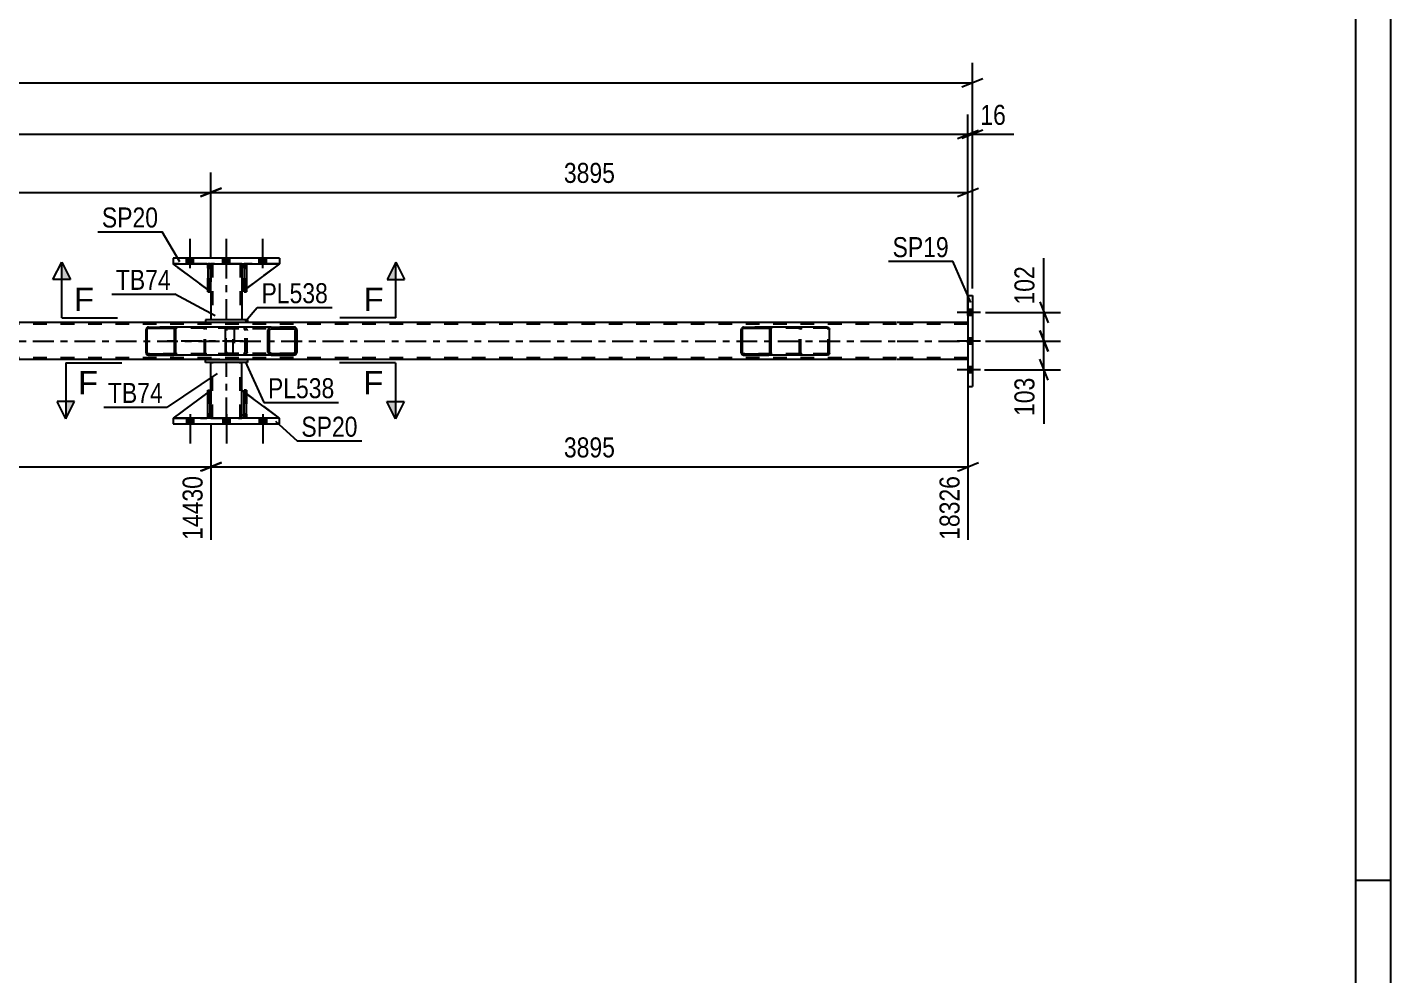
# Model space of a CAD drawing. Header units: millimetres. Extents: x 0 to 841, y 0 to 594.
# Drawn here: x 646 to 841, y 135.5 to 271.1 of the extents above; entities that cross this region are included whole.
import ezdxf

# ---------------------------------------------------------------- set-up
doc = ezdxf.new("R2010")
doc.units = ezdxf.units.MM
doc.linetypes.add('DXK_LINE_DOT2', pattern=[3.9198, 1.9599, -1.9599])
doc.linetypes.add('DXK_LINE_DOT3', pattern=[5.9187, 2.979, -0.9799, 0.9799, -0.9799])
doc.styles.add('Arial', font='ARIAL.TTF', dxfattribs={"height": 0.2})
doc.styles.add('Arial Narrow', font='ARIALN.TTF', dxfattribs={"height": 0.2})

# ---------------------------------------------------------------- blocks, each defined once
blk = doc.blocks.new('Unknown-318888112-1133')
at = {"color": 5, "linetype": 'Continuous'}
for p, q in [((841, 0), (841, 594)), ((836, 5), (836, 589)), ((841, 149), (836, 149))]:
    blk.add_line(p, q, dxfattribs=at)
blk = doc.blocks.new('Bolt-318888112-3128 - 3101')
at = {"linetype": 'Continuous'}
for points in [[(781.17, 229.85), (781.17, 230.73), (780.53, 230.73), (780.53, 229.85)], [(781.17, 229.85), (781.17, 230.73), (780.53, 230.73), (780.53, 229.85)], [(781.17, 229.85), (781.17, 230.73), (780.53, 230.73), (780.53, 229.85)], [(781.17, 225.75), (781.17, 226.63), (780.53, 226.63), (780.53, 225.75)], [(781.17, 225.75), (781.17, 226.63), (780.53, 226.63), (780.53, 225.75)], [(781.17, 221.65), (781.17, 222.53), (780.53, 222.53), (780.53, 221.65)], [(781.17, 221.65), (781.17, 222.53), (780.53, 222.53), (780.53, 221.65)], [(781.17, 221.65), (781.17, 222.53), (780.53, 222.53), (780.53, 221.65)]]:
    blk.add_hatch(color=1, dxfattribs=at).paths.add_polyline_path(points)
at = {"color": 1, "linetype": 'Continuous'}
for p, q in [((782.33, 230.29), (779.01, 230.29)), ((782.33, 230.29), (779.01, 230.29)), ((782.33, 230.29), (779.01, 230.29)), ((781.17, 230.73), (780.53, 230.73)), ((781.17, 230.73), (780.53, 230.73)), ((781.17, 230.73), (780.53, 230.73)), ((781.17, 229.85), (780.53, 229.85)), ((781.17, 229.85), (780.53, 229.85)), ((781.17, 229.85), (780.53, 229.85)), ((781.17, 226.63), (780.53, 226.63)), ((781.17, 226.63), (780.53, 226.63)), ((782.33, 226.19), (779.01, 226.19)), ((782.33, 226.19), (779.01, 226.19)), ((781.17, 225.75), (780.53, 225.75)), ((781.17, 225.75), (780.53, 225.75)), ((781.17, 222.53), (780.53, 222.53)), ((781.17, 222.53), (780.53, 222.53)), ((781.17, 222.53), (780.53, 222.53)), ((782.33, 222.09), (779.01, 222.09)), ((782.33, 222.09), (779.01, 222.09)), ((782.33, 222.09), (779.01, 222.09)), ((781.17, 221.65), (780.53, 221.65)), ((781.17, 221.65), (780.53, 221.65)), ((781.17, 221.65), (780.53, 221.65))]:
    blk.add_line(p, q, dxfattribs=at)
blk = doc.blocks.new('Part-318888112-3184 - 3101')
at = {"color": 2, "linetype": 'Continuous'}
for p, q in [((671.82, 215.15), (671.82, 219.15)), ((671.82, 219.15), (672.14, 219.15)), ((672.14, 215.15), (672.14, 219.15)), ((671.82, 215.15), (671.82, 215.15)), ((672.14, 215.15), (671.82, 215.15))]:
    blk.add_line(p, q, dxfattribs=at)
at = {"color": 7, "linetype": 'DXK_LINE_DOT2'}
for p, q in [((671.82, 219.15), (671.82, 215.75)), ((672.14, 215.75), (672.14, 219.15)), ((671.82, 215.75), (671.82, 215.15)), ((671.82, 215.75), (672.14, 215.75)), ((672.14, 215.15), (672.14, 215.75)), ((672.14, 215.15), (672.14, 215.15))]:
    blk.add_line(p, q, dxfattribs=at)
blk = doc.blocks.new('Part-318888112-3224 - 3101')
at = {"color": 2, "linetype": 'Continuous'}
for p, q in [((677.02, 236.99), (676.66, 236.63)), ((676.66, 236.63), (676.66, 233.23)), ((682.06, 237.23), (677.34, 233.73)), ((677.02, 233.49), (676.66, 233.23))]:
    blk.add_line(p, q, dxfattribs=at)
at = {"color": 7, "linetype": 'DXK_LINE_DOT2'}
for p, q in [((677.26, 237.23), (677.02, 236.99)), ((682.06, 237.23), (677.26, 237.23)), ((677.34, 233.73), (677.02, 233.49))]:
    blk.add_line(p, q, dxfattribs=at)
blk = doc.blocks.new('Part-318888112-3190 - 3101')
at = {"color": 2, "linetype": 'Continuous'}
for p, q in [((671.82, 218.82), (666.86, 215.15)), ((672.26, 219.15), (672.14, 219.06)), ((672.26, 215.75), (672.26, 219.15)), ((671.82, 215.31), (671.66, 215.15)), ((672.26, 215.75), (672.14, 215.63)), ((672.26, 215.75), (672.26, 215.75))]:
    blk.add_line(p, q, dxfattribs=at)
at = {"color": 7, "linetype": 'DXK_LINE_DOT2'}
for p, q in [((672.14, 219.06), (671.82, 218.82)), ((672.26, 215.75), (672.26, 219.15)), ((666.86, 215.15), (671.66, 215.15)), ((672.26, 215.75), (671.66, 215.15)), ((672.14, 215.63), (671.82, 215.31))]:
    blk.add_line(p, q, dxfattribs=at)
blk = doc.blocks.new('Bolt-318888112-3142 - 3101')
at = {"linetype": 'Continuous'}
for points in [[(668.74, 237.23), (669.78, 237.23), (669.78, 238.03), (668.74, 238.03)], [(668.74, 237.23), (669.78, 237.23), (669.78, 238.03), (668.74, 238.03)], [(668.74, 237.23), (669.78, 237.23), (669.78, 238.03), (668.74, 238.03)], [(673.94, 237.23), (674.98, 237.23), (674.98, 238.03), (673.94, 238.03)], [(673.94, 237.23), (674.98, 237.23), (674.98, 238.03), (673.94, 238.03)], [(679.14, 237.23), (680.18, 237.23), (680.18, 238.03), (679.14, 238.03)], [(679.14, 237.23), (680.18, 237.23), (680.18, 238.03), (679.14, 238.03)], [(679.14, 237.23), (680.18, 237.23), (680.18, 238.03), (679.14, 238.03)]]:
    blk.add_hatch(color=1, dxfattribs=at).paths.add_polyline_path(points)
at = {"color": 1, "linetype": 'Continuous'}
for p, q in [((669.26, 236.63), (669.26, 240.83)), ((669.26, 236.63), (669.26, 240.83)), ((669.26, 236.63), (669.26, 240.83)), ((674.46, 236.63), (674.46, 240.83)), ((674.46, 236.63), (674.46, 240.83)), ((679.66, 236.63), (679.66, 240.83)), ((679.66, 236.63), (679.66, 240.83)), ((679.66, 236.63), (679.66, 240.83)), ((668.74, 237.23), (668.74, 238.03)), ((668.74, 237.23), (668.74, 238.03)), ((668.74, 237.23), (668.74, 238.03)), ((669.78, 237.23), (669.78, 238.03)), ((669.78, 237.23), (669.78, 238.03)), ((669.78, 237.23), (669.78, 238.03)), ((673.94, 237.23), (673.94, 238.03)), ((673.94, 237.23), (673.94, 238.03)), ((674.98, 237.23), (674.98, 238.03)), ((674.98, 237.23), (674.98, 238.03)), ((679.14, 237.23), (679.14, 238.03)), ((679.14, 237.23), (679.14, 238.03)), ((679.14, 237.23), (679.14, 238.03)), ((680.18, 237.23), (680.18, 238.03)), ((680.18, 237.23), (680.18, 238.03)), ((680.18, 237.23), (680.18, 238.03))]:
    blk.add_line(p, q, dxfattribs=at)
blk = doc.blocks.new('Bolt-318888112-3143 - 3101')
at = {"linetype": 'Continuous'}
for points in [[(669.78, 215.15), (668.74, 215.15), (668.74, 214.35), (669.78, 214.35)], [(669.78, 215.15), (668.74, 215.15), (668.74, 214.35), (669.78, 214.35)], [(669.78, 215.15), (668.74, 215.15), (668.74, 214.35), (669.78, 214.35)], [(674.98, 215.15), (673.94, 215.15), (673.94, 214.35), (674.98, 214.35)], [(674.98, 215.15), (673.94, 215.15), (673.94, 214.35), (674.98, 214.35)], [(680.18, 215.15), (679.14, 215.15), (679.14, 214.35), (680.18, 214.35)], [(680.18, 215.15), (679.14, 215.15), (679.14, 214.35), (680.18, 214.35)], [(680.18, 215.15), (679.14, 215.15), (679.14, 214.35), (680.18, 214.35)]]:
    blk.add_hatch(color=1, dxfattribs=at).paths.add_polyline_path(points)
at = {"color": 1, "linetype": 'Continuous'}
for p, q in [((668.74, 215.15), (668.74, 214.35)), ((668.74, 215.15), (668.74, 214.35)), ((668.74, 215.15), (668.74, 214.35)), ((669.26, 215.75), (669.26, 211.55)), ((669.26, 215.75), (669.26, 211.55)), ((669.26, 215.75), (669.26, 211.55)), ((669.78, 215.15), (669.78, 214.35)), ((669.78, 215.15), (669.78, 214.35)), ((669.78, 215.15), (669.78, 214.35)), ((673.94, 215.15), (673.94, 214.35)), ((673.94, 215.15), (673.94, 214.35)), ((674.46, 215.75), (674.46, 211.55)), ((674.46, 215.75), (674.46, 211.55)), ((674.98, 215.15), (674.98, 214.35)), ((674.98, 215.15), (674.98, 214.35)), ((679.14, 215.15), (679.14, 214.35)), ((679.14, 215.15), (679.14, 214.35)), ((679.14, 215.15), (679.14, 214.35)), ((679.66, 215.75), (679.66, 211.55)), ((679.66, 215.75), (679.66, 211.55)), ((679.66, 215.75), (679.66, 211.55)), ((680.18, 215.15), (680.18, 214.35)), ((680.18, 215.15), (680.18, 214.35)), ((680.18, 215.15), (680.18, 214.35))]:
    blk.add_line(p, q, dxfattribs=at)
blk = doc.blocks.new('Part-318888112-3208 - 3101')
at = {"color": 2, "linetype": 'Continuous'}
for p, q in [((672.26, 219.15), (672.26, 223.15)), ((676.66, 219.15), (676.66, 223.15)), ((672.26, 215.15), (672.26, 215.75)), ((676.66, 215.15), (676.66, 215.75))]:
    blk.add_line(p, q, dxfattribs=at)
at = {"color": 7, "linetype": 'DXK_LINE_DOT2'}
for p, q in [((676.66, 223.15), (672.26, 223.15)), ((672.5, 215.15), (672.5, 223.15)), ((676.42, 215.15), (676.42, 223.15)), ((672.26, 215.75), (672.26, 219.15)), ((676.66, 215.75), (676.66, 219.15)), ((672.26, 215.15), (676.66, 215.15))]:
    blk.add_line(p, q, dxfattribs=at)
at = {"color": 7, "linetype": 'DXK_LINE_DOT3'}
blk.add_line((674.46, 215.15), (674.46, 223.15), dxfattribs=at)
blk = doc.blocks.new('Part-318888112-3209 - 3101')
at = {"color": 7, "linetype": 'DXK_LINE_DOT2'}
for p, q in [((677.02, 236.63), (677.02, 237.23)), ((677.02, 237.23), (677.02, 237.23)), ((677.02, 237.23), (677.02, 233.23)), ((677.34, 237.23), (677.02, 237.23)), ((677.02, 233.23), (677.02, 236.63)), ((677.02, 236.63), (677.34, 236.63)), ((677.34, 236.63), (677.34, 237.23)), ((677.34, 233.23), (677.34, 237.23)), ((677.34, 236.63), (677.34, 233.23)), ((677.02, 233.23), (677.34, 233.23))]:
    blk.add_line(p, q, dxfattribs=at)
blk = doc.blocks.new('Part-318888112-3215 - 3101')
at = {"color": 7, "linetype": 'DXK_LINE_DOT2'}
for p, q in [((672.26, 233.23), (666.86, 237.23)), ((666.86, 237.23), (671.66, 237.23)), ((671.66, 237.23), (672.26, 236.63)), ((672.26, 236.63), (671.66, 237.23)), ((672.26, 236.63), (672.26, 233.23)), ((672.26, 236.63), (672.26, 236.63)), ((672.26, 236.63), (672.26, 233.23))]:
    blk.add_line(p, q, dxfattribs=at)
blk = doc.blocks.new('Part-318888112-3225 - 3101')
at = {"color": 7, "linetype": 'DXK_LINE_DOT2'}
for p, q in [((677.34, 219.15), (677.02, 219.15)), ((677.02, 215.75), (677.02, 219.15)), ((677.02, 219.15), (677.02, 215.15)), ((677.34, 219.15), (677.34, 215.75)), ((677.34, 215.15), (677.34, 219.15)), ((677.34, 215.75), (677.02, 215.75)), ((677.02, 215.15), (677.02, 215.75)), ((677.34, 215.15), (677.02, 215.15)), ((677.34, 215.75), (677.34, 215.15)), ((677.34, 215.15), (677.34, 215.15))]:
    blk.add_line(p, q, dxfattribs=at)
blk = doc.blocks.new('Part-318888112-3164 - 3101')
at = {"color": 2, "linetype": 'Continuous'}
for p, q in [((676.66, 215.75), (676.66, 219.15)), ((677.02, 218.89), (676.66, 219.15)), ((682.06, 215.15), (677.34, 218.65)), ((677.02, 215.4), (676.66, 215.75))]:
    blk.add_line(p, q, dxfattribs=at)
at = {"color": 7, "linetype": 'DXK_LINE_DOT2'}
for p, q in [((677.34, 218.65), (677.02, 218.89)), ((677.26, 215.15), (677.02, 215.4)), ((682.06, 215.15), (677.26, 215.15)), ((682.06, 215.15), (682.06, 215.15)), ((682.06, 215.15), (682.06, 215.15))]:
    blk.add_line(p, q, dxfattribs=at)
blk = doc.blocks.new('Part-318888112-3169 - 3101')
at = {"color": 2, "linetype": 'Continuous'}
for p, q in [((682.06, 215.15), (666.86, 215.15)), ((666.86, 215.15), (666.86, 214.35)), ((682.06, 214.35), (682.06, 215.15)), ((666.86, 214.35), (682.06, 214.35))]:
    blk.add_line(p, q, dxfattribs=at)
blk = doc.blocks.new('Part-318888112-3174 - 3101')
at = {"color": 2, "linetype": 'Continuous'}
for p, q in [((682.06, 238.03), (666.86, 238.03)), ((666.86, 238.03), (666.86, 237.23)), ((682.06, 238.03), (682.06, 237.23)), ((666.86, 237.23), (682.06, 237.23))]:
    blk.add_line(p, q, dxfattribs=at)
blk = doc.blocks.new('Part-318888112-3181 - 3101')
at = {"color": 7, "linetype": 'DXK_LINE_DOT2'}
for p, q in [((770.31, 228.59), (108.2, 228.59)), ((677.46, 228.83), (671.46, 228.83)), ((780.53, 228.59), (770.41, 228.59)), ((780.53, 228.83), (780.53, 223.55)), ((770.31, 223.79), (108.2, 223.79)), ((677.46, 223.55), (671.46, 223.55)), ((780.53, 223.79), (770.41, 223.79))]:
    blk.add_line(p, q, dxfattribs=at)
at = {"color": 2, "linetype": 'Continuous'}
for p, q in [((671.46, 228.83), (507.2, 228.83)), ((770.31, 228.83), (677.46, 228.83)), ((780.53, 228.83), (770.41, 228.83)), ((671.46, 223.55), (507.2, 223.55)), ((770.31, 223.55), (677.46, 223.55)), ((780.53, 223.55), (770.41, 223.55))]:
    blk.add_line(p, q, dxfattribs=at)
at = {"color": 7, "linetype": 'DXK_LINE_DOT3'}
for p, q in [((108.2, 226.19), (770.31, 226.19)), ((770.41, 226.19), (780.53, 226.19))]:
    blk.add_line(p, q, dxfattribs=at)
blk = doc.blocks.new('Part-318888112-3182 - 3101')
at = {"color": 7, "linetype": 'DXK_LINE_DOT2'}
for p, q in [((671.82, 219.15), (672.14, 219.15)), ((671.82, 215.75), (671.82, 219.15)), ((671.82, 219.15), (671.82, 215.15)), ((672.14, 219.15), (672.14, 215.75)), ((672.14, 215.15), (672.14, 219.06)), ((672.14, 215.75), (671.82, 215.75)), ((671.82, 215.15), (671.82, 215.75)), ((672.14, 215.15), (671.82, 215.15)), ((672.14, 215.75), (672.14, 215.15)), ((672.14, 215.15), (672.14, 215.15))]:
    blk.add_line(p, q, dxfattribs=at)
blk = doc.blocks.new('Part-318888112-3183 - 3101')
at = {"color": 2, "linetype": 'Continuous'}
for p, q in [((677.02, 215.15), (677.02, 219.15)), ((677.02, 219.15), (677.34, 219.15)), ((677.34, 215.15), (677.34, 219.15)), ((677.02, 215.15), (677.02, 215.15)), ((677.34, 215.15), (677.02, 215.15))]:
    blk.add_line(p, q, dxfattribs=at)
at = {"color": 7, "linetype": 'DXK_LINE_DOT2'}
for p, q in [((677.02, 219.15), (677.02, 215.75)), ((677.34, 215.75), (677.34, 219.15)), ((677.02, 215.75), (677.02, 215.15)), ((677.02, 215.75), (677.34, 215.75)), ((677.34, 215.15), (677.34, 215.75)), ((677.34, 215.15), (677.34, 215.15))]:
    blk.add_line(p, q, dxfattribs=at)
blk = doc.blocks.new('Part-318888112-3187 - 3101')
at = {"color": 7, "linetype": 'DXK_LINE_DOT2'}
for p, q in [((672.26, 219.15), (666.86, 215.15)), ((672.26, 215.75), (672.26, 219.15)), ((672.26, 219.15), (672.26, 215.75)), ((666.86, 215.15), (671.66, 215.15)), ((671.66, 215.15), (672.26, 215.75)), ((672.26, 215.75), (671.66, 215.15)), ((672.26, 215.75), (672.26, 215.75))]:
    blk.add_line(p, q, dxfattribs=at)
blk = doc.blocks.new('Part-318888112-3193 - 3101')
at = {"color": 7, "linetype": 'DXK_LINE_DOT2'}
for p, q in [((676.66, 215.75), (676.66, 219.15)), ((676.66, 219.15), (682.06, 215.15)), ((677.26, 215.15), (676.66, 215.75)), ((682.06, 215.15), (677.26, 215.15))]:
    blk.add_line(p, q, dxfattribs=at)
blk = doc.blocks.new('Part-318888112-3198 - 3101')
at = {"color": 2, "linetype": 'Continuous'}
for p, q in [((677.46, 229.23), (671.46, 229.23)), ((671.46, 229.23), (671.46, 228.83)), ((677.46, 228.83), (671.46, 228.83)), ((677.46, 229.23), (677.46, 228.83))]:
    blk.add_line(p, q, dxfattribs=at)
blk = doc.blocks.new('Part-318888112-3203 - 3101')
at = {"color": 2, "linetype": 'Continuous'}
for p, q in [((671.46, 223.55), (677.46, 223.55)), ((671.46, 223.15), (671.46, 223.55)), ((677.46, 223.15), (671.46, 223.15)), ((677.46, 223.55), (677.46, 223.15))]:
    blk.add_line(p, q, dxfattribs=at)
blk = doc.blocks.new('Part-318888112-3210 - 3101')
at = {"color": 7, "linetype": 'DXK_LINE_DOT2'}
for p, q in [((671.82, 236.63), (671.82, 237.23)), ((671.82, 237.23), (671.82, 237.23)), ((671.82, 237.23), (671.82, 233.23)), ((672.14, 237.23), (671.82, 237.23)), ((671.82, 233.23), (671.82, 236.63)), ((671.82, 236.63), (672.14, 236.63)), ((672.14, 236.63), (672.14, 237.23)), ((672.14, 233.23), (672.14, 237.23)), ((672.14, 236.63), (672.14, 233.23)), ((671.82, 233.23), (672.14, 233.23))]:
    blk.add_line(p, q, dxfattribs=at)
blk = doc.blocks.new('Part-318888112-3211 - 3101')
at = {"color": 2, "linetype": 'Continuous'}
for p, q in [((677.34, 237.23), (677.02, 237.23)), ((677.02, 237.23), (677.02, 233.23)), ((677.34, 237.23), (677.34, 237.23)), ((677.34, 237.23), (677.34, 233.23)), ((677.34, 233.23), (677.02, 233.23))]:
    blk.add_line(p, q, dxfattribs=at)
at = {"color": 7, "linetype": 'DXK_LINE_DOT2'}
for p, q in [((677.02, 236.63), (677.02, 237.23)), ((677.34, 236.63), (677.02, 236.63)), ((677.02, 236.63), (677.02, 233.23)), ((677.34, 236.63), (677.34, 237.23)), ((677.34, 237.23), (677.34, 237.23)), ((677.34, 233.23), (677.34, 236.63))]:
    blk.add_line(p, q, dxfattribs=at)
blk = doc.blocks.new('Part-318888112-3212 - 3101')
at = {"color": 2, "linetype": 'Continuous'}
for p, q in [((672.14, 237.23), (671.82, 237.23)), ((671.82, 237.23), (671.82, 233.23)), ((672.14, 237.23), (672.14, 237.23)), ((672.14, 237.23), (672.14, 233.23)), ((672.14, 233.23), (671.82, 233.23))]:
    blk.add_line(p, q, dxfattribs=at)
at = {"color": 7, "linetype": 'DXK_LINE_DOT2'}
for p, q in [((671.82, 236.63), (671.82, 237.23)), ((672.14, 236.63), (671.82, 236.63)), ((671.82, 236.63), (671.82, 233.23)), ((672.14, 236.63), (672.14, 237.23)), ((672.14, 237.23), (672.14, 237.23)), ((672.14, 233.23), (672.14, 236.63))]:
    blk.add_line(p, q, dxfattribs=at)
blk = doc.blocks.new('Part-318888112-3218 - 3101')
at = {"color": 2, "linetype": 'Continuous'}
for p, q in [((671.82, 233.56), (666.86, 237.23)), ((671.82, 237.08), (671.66, 237.23)), ((672.26, 236.63), (672.14, 236.76)), ((672.26, 236.63), (672.26, 236.63)), ((672.26, 233.23), (672.26, 236.63)), ((672.14, 233.33), (672.26, 233.23)), ((672.26, 233.23), (672.26, 233.23))]:
    blk.add_line(p, q, dxfattribs=at)
at = {"color": 7, "linetype": 'DXK_LINE_DOT2'}
for p, q in [((671.66, 237.23), (666.86, 237.23)), ((671.66, 237.23), (672.26, 236.63)), ((672.14, 236.76), (671.82, 237.08)), ((672.26, 236.63), (672.26, 233.23)), ((672.14, 233.33), (671.82, 233.56))]:
    blk.add_line(p, q, dxfattribs=at)
blk = doc.blocks.new('Part-318888112-3221 - 3101')
at = {"color": 7, "linetype": 'DXK_LINE_DOT2'}
for p, q in [((677.26, 237.23), (676.66, 236.63)), ((676.66, 233.23), (682.06, 237.23)), ((676.66, 236.63), (676.66, 233.23)), ((682.06, 237.23), (677.26, 237.23))]:
    blk.add_line(p, q, dxfattribs=at)
blk = doc.blocks.new('Part-318888112-3235 - 3101')
at = {"color": 2, "linetype": 'Continuous'}
for p, q in [((780.53, 232.69), (781.17, 232.69)), ((780.53, 232.69), (780.53, 219.69)), ((781.17, 232.69), (781.17, 219.69)), ((780.53, 219.69), (781.17, 219.69))]:
    blk.add_line(p, q, dxfattribs=at)
blk = doc.blocks.new('Part-318888112-3258 - 3101')
at = {"linetype": 'Continuous'}
h = blk.add_hatch(dxfattribs=at)
h.set_pattern_fill('', scale=0.7, style=0, pattern_type=0)
h.set_pattern_definition([(45, (684.537, 227.8961), (-1.57154, 1.57154), [])])
h.paths.add_polyline_path([(684.58, 227.71), (684.54, 227.9), (684.43, 228.05), (684.27, 228.16), (684.07, 228.19), (680.89, 228.19), (680.7, 228.16), (680.53, 228.05), (680.42, 227.9), (680.39, 227.71), (680.39, 224.67), (680.42, 224.49), (680.53, 224.33), (680.7, 224.23), (680.89, 224.19), (684.07, 224.19), (684.27, 224.23), (684.43, 224.33), (684.54, 224.49), (684.58, 224.67)])
h.paths.add_polyline_path([(684.3, 224.58), (684.25, 224.5), (684.17, 224.45), (684.07, 224.43), (680.89, 224.43), (680.79, 224.45), (680.71, 224.5), (680.66, 224.58), (680.64, 224.67), (680.64, 227.71), (680.66, 227.8), (680.71, 227.88), (680.79, 227.93), (680.89, 227.95), (684.07, 227.95), (684.17, 227.93), (684.25, 227.88), (684.3, 227.8), (684.32, 227.71), (684.32, 224.67)])
at = {"color": 2, "linetype": 'Continuous'}
for p, q in [((674.48, 228.16), (674.59, 228.19)), ((680.89, 228.19), (674.59, 228.19)), ((680.89, 228.19), (680.7, 228.16)), ((680.89, 228.19), (684.07, 228.19)), ((684.27, 228.16), (684.07, 228.19)), ((674.32, 227.71), (674.34, 227.9)), ((674.32, 224.67), (674.32, 227.71)), ((674.34, 227.9), (674.4, 228.05)), ((674.4, 228.05), (674.48, 228.16)), ((680.42, 227.9), (680.39, 227.71)), ((680.39, 224.67), (680.39, 227.71)), ((680.64, 227.71), (680.66, 227.8)), ((680.64, 224.67), (680.64, 227.71)), ((680.66, 227.8), (680.71, 227.88)), ((680.71, 227.88), (680.79, 227.93)), ((680.79, 227.93), (680.89, 227.95)), ((680.89, 227.95), (684.07, 227.95)), ((684.07, 227.95), (684.17, 227.93)), ((684.17, 227.93), (684.25, 227.88)), ((684.25, 227.88), (684.3, 227.8)), ((684.3, 227.8), (684.32, 227.71)), ((684.32, 224.67), (684.32, 227.71)), ((684.58, 227.71), (684.54, 227.9)), ((684.58, 224.67), (684.58, 227.71)), ((674.34, 224.49), (674.32, 224.67)), ((674.4, 224.33), (674.34, 224.49)), ((674.48, 224.23), (674.4, 224.33)), ((680.39, 224.67), (680.42, 224.49)), ((680.66, 224.58), (680.64, 224.67)), ((680.71, 224.5), (680.66, 224.58)), ((680.79, 224.45), (680.71, 224.5)), ((680.89, 224.43), (680.79, 224.45)), ((680.89, 224.43), (684.07, 224.43)), ((684.17, 224.45), (684.07, 224.43)), ((684.25, 224.5), (684.17, 224.45)), ((684.3, 224.58), (684.25, 224.5)), ((684.32, 224.67), (684.3, 224.58)), ((684.54, 224.49), (684.58, 224.67)), ((674.59, 224.19), (674.48, 224.23)), ((680.89, 224.19), (674.59, 224.19)), ((680.7, 224.23), (680.89, 224.19)), ((680.89, 224.19), (684.07, 224.19)), ((684.07, 224.19), (684.27, 224.23))]:
    blk.add_line(p, q, dxfattribs=at)
at = {"color": 7, "linetype": 'DXK_LINE_DOT2'}
for p, q in [((675.58, 227.95), (675.58, 228.19)), ((676.92, 228.19), (677.11, 228.16)), ((684.07, 228.19), (680.89, 228.19)), ((674.46, 227.8), (674.45, 227.71)), ((674.45, 224.67), (674.45, 227.71)), ((674.49, 227.88), (674.46, 227.8)), ((674.54, 227.93), (674.49, 227.88)), ((674.59, 227.95), (674.54, 227.93)), ((684.07, 227.95), (674.59, 227.95)), ((677.02, 227.93), (676.92, 227.95)), ((677.1, 227.88), (677.02, 227.93)), ((677.15, 227.8), (677.1, 227.88)), ((677.17, 227.71), (677.15, 227.8)), ((677.17, 224.67), (677.17, 227.71)), ((677.39, 227.9), (677.43, 227.71)), ((677.43, 224.67), (677.43, 227.71)), ((674.45, 224.67), (674.46, 224.58)), ((674.46, 224.58), (674.49, 224.5)), ((674.49, 224.5), (674.54, 224.45)), ((674.54, 224.45), (674.59, 224.43)), ((684.07, 224.43), (674.59, 224.43)), ((675.58, 224.19), (675.58, 224.43)), ((676.92, 224.43), (677.02, 224.45)), ((677.02, 224.45), (677.1, 224.5)), ((677.1, 224.5), (677.15, 224.58)), ((677.15, 224.58), (677.17, 224.67)), ((677.43, 224.67), (677.39, 224.49)), ((677.11, 224.23), (676.92, 224.19)), ((684.07, 224.19), (680.89, 224.19))]:
    blk.add_line(p, q, dxfattribs=at)
for centre, start, end in [((676.94, 227.7), 23.8494, 68.8059), ((676.94, 224.69), 291.1941, 336.1506)]:
    blk.add_arc(centre, 0.492, start, end, dxfattribs=at)
at = {"color": 2, "linetype": 'Continuous'}
for centre, start, end in [((680.87, 227.7), 111.1941, 156.1506), ((684.09, 227.7), 23.8494, 68.8059), ((680.87, 224.69), 203.8494, 248.8059), ((684.09, 224.69), 291.1941, 336.1506)]:
    blk.add_arc(centre, 0.492, start, end, dxfattribs=at)
blk = doc.blocks.new('Part-318888112-3287 - 3101')
at = {"linetype": 'Continuous'}
h = blk.add_hatch(dxfattribs=at)
h.set_pattern_fill('', scale=0.7, style=0, pattern_type=0)
h.set_pattern_definition([(45, (667.205, 227.995), (-1.57154, 1.57154), [])])
h.paths.add_polyline_path([(667.23, 227.87), (667.21, 227.99), (667.13, 228.1), (667.02, 228.17), (666.89, 228.19), (663.31, 228.19), (663.18, 228.17), (663.07, 228.1), (663, 227.99), (662.97, 227.87), (662.97, 224.51), (663, 224.39), (663.07, 224.29), (663.18, 224.22), (663.31, 224.19), (666.89, 224.19), (667.02, 224.22), (667.13, 224.29), (667.21, 224.39), (667.23, 224.51)])
h.paths.add_polyline_path([(667.05, 224.45), (667.01, 224.4), (666.96, 224.36), (666.89, 224.35), (663.31, 224.35), (663.25, 224.36), (663.19, 224.4), (663.16, 224.45), (663.14, 224.51), (663.14, 227.87), (663.16, 227.93), (663.19, 227.99), (663.25, 228.02), (663.31, 228.03), (666.89, 228.03), (666.96, 228.02), (667.01, 227.99), (667.05, 227.93), (667.06, 227.87), (667.06, 224.51)])
at = {"color": 2, "linetype": 'Continuous'}
for p, q in [((663.31, 228.19), (663.18, 228.17)), ((663.31, 228.19), (666.89, 228.19)), ((674.59, 228.19), (666.89, 228.19)), ((667.02, 228.17), (666.89, 228.19)), ((663, 227.99), (662.97, 227.87)), ((662.97, 224.51), (662.97, 227.87)), ((663.14, 227.87), (663.16, 227.93)), ((663.14, 224.51), (663.14, 227.87)), ((663.16, 227.93), (663.19, 227.99)), ((663.19, 227.99), (663.25, 228.02)), ((663.25, 228.02), (663.31, 228.03)), ((663.31, 228.03), (666.89, 228.03)), ((666.89, 228.03), (666.96, 228.02)), ((666.96, 228.02), (667.01, 227.99)), ((667.01, 227.99), (667.05, 227.93)), ((667.05, 227.93), (667.06, 227.87)), ((667.06, 224.51), (667.06, 227.87)), ((667.23, 227.87), (667.21, 227.99)), ((667.23, 224.51), (667.23, 227.87)), ((662.97, 224.51), (663, 224.39)), ((663.16, 224.45), (663.14, 224.51)), ((663.19, 224.4), (663.16, 224.45)), ((663.25, 224.36), (663.19, 224.4)), ((663.31, 224.35), (663.25, 224.36)), ((663.31, 224.35), (666.89, 224.35)), ((666.96, 224.36), (666.89, 224.35)), ((667.01, 224.4), (666.96, 224.36)), ((667.05, 224.45), (667.01, 224.4)), ((667.06, 224.51), (667.05, 224.45)), ((667.21, 224.39), (667.23, 224.51)), ((663.18, 224.22), (663.31, 224.19)), ((663.31, 224.19), (666.89, 224.19)), ((666.89, 224.19), (667.02, 224.22)), ((674.59, 224.19), (666.89, 224.19))]:
    blk.add_line(p, q, dxfattribs=at)
at = {"color": 7, "linetype": 'DXK_LINE_DOT2'}
for p, q in [((666.89, 228.19), (663.31, 228.19)), ((671.53, 228.17), (671.66, 228.19)), ((675.24, 228.19), (674.59, 228.19)), ((675.24, 228.19), (675.37, 228.17)), ((675.24, 228.03), (663.31, 228.03)), ((671.32, 227.87), (671.35, 227.99)), ((671.32, 224.51), (671.32, 227.87)), ((671.51, 227.93), (671.49, 227.87)), ((671.49, 224.51), (671.49, 227.87)), ((671.54, 227.99), (671.51, 227.93)), ((671.6, 228.02), (671.54, 227.99)), ((671.66, 228.03), (671.6, 228.02)), ((675.3, 228.02), (675.24, 228.03)), ((675.36, 227.99), (675.3, 228.02)), ((675.4, 227.93), (675.36, 227.99)), ((675.41, 227.87), (675.4, 227.93)), ((675.41, 224.51), (675.41, 227.87)), ((675.55, 227.99), (675.58, 227.87)), ((675.58, 227.87), (675.58, 224.51)), ((675.24, 224.35), (663.31, 224.35)), ((671.35, 224.39), (671.32, 224.51)), ((671.49, 224.51), (671.51, 224.45)), ((671.51, 224.45), (671.54, 224.4)), ((671.54, 224.4), (671.6, 224.36)), ((671.6, 224.36), (671.66, 224.35)), ((675.24, 224.35), (675.3, 224.36)), ((675.3, 224.36), (675.36, 224.4)), ((675.36, 224.4), (675.4, 224.45)), ((675.4, 224.45), (675.41, 224.51)), ((675.58, 224.49), (675.55, 224.39)), ((675.58, 224.51), (675.58, 224.49)), ((666.89, 224.19), (663.31, 224.19)), ((671.66, 224.19), (671.53, 224.22)), ((675.24, 224.19), (674.59, 224.19)), ((675.37, 224.22), (675.24, 224.19))]:
    blk.add_line(p, q, dxfattribs=at)
at = {"color": 7, "linetype": 'DXK_LINE_DOT3'}
blk.add_line((676.87, 226.19), (665.1, 226.19), dxfattribs=at)
at = {"color": 2, "linetype": 'Continuous'}
for centre, start, end in [((663.3, 227.86), 110.7583, 155.68), ((666.9, 227.86), 24.32, 69.2417), ((663.3, 224.53), 204.32, 249.2417), ((666.9, 224.53), 290.7583, 335.68)]:
    blk.add_arc(centre, 0.331, start, end, dxfattribs=at)
at = {"color": 7, "linetype": 'DXK_LINE_DOT2'}
for centre, start, end in [((671.65, 227.86), 110.7583, 155.68), ((675.25, 227.86), 24.32, 69.2417), ((671.65, 224.53), 204.32, 249.2417)]:
    blk.add_arc(centre, 0.331, start, end, dxfattribs=at)
blk = doc.blocks.new('Part-318888112-3291 - 3101')
at = {"linetype": 'Continuous'}
h = blk.add_hatch(dxfattribs=at)
h.set_pattern_fill('', scale=0.7, style=0, pattern_type=0)
h.set_pattern_definition([(45, (752.3393, 227.995), (-1.57154, 1.57154), [])])
h.paths.add_polyline_path([(752.37, 227.87), (752.34, 227.99), (752.27, 228.1), (752.16, 228.17), (752.02, 228.19), (748.45, 228.19), (748.32, 228.17), (748.21, 228.1), (748.13, 227.99), (748.11, 227.87), (748.11, 224.51), (748.13, 224.39), (748.21, 224.29), (748.32, 224.22), (748.45, 224.19), (752.02, 224.19), (752.16, 224.22), (752.27, 224.29), (752.34, 224.39), (752.37, 224.51)])
h.paths.add_polyline_path([(752.18, 224.45), (752.15, 224.4), (752.09, 224.36), (752.02, 224.35), (748.45, 224.35), (748.38, 224.36), (748.33, 224.4), (748.29, 224.45), (748.28, 224.51), (748.28, 227.87), (748.29, 227.93), (748.33, 227.99), (748.38, 228.02), (748.45, 228.03), (752.02, 228.03), (752.09, 228.02), (752.15, 227.99), (752.18, 227.93), (752.19, 227.87), (752.19, 224.51)])
at = {"color": 2, "linetype": 'Continuous'}
for p, q in [((748.45, 228.19), (748.32, 228.17)), ((748.45, 228.19), (752.02, 228.19)), ((760.37, 228.19), (752.02, 228.19)), ((752.16, 228.17), (752.02, 228.19)), ((760.37, 228.19), (760.5, 228.17)), ((748.13, 227.99), (748.11, 227.87)), ((748.11, 224.51), (748.11, 227.87)), ((748.28, 227.87), (748.29, 227.93)), ((748.28, 224.51), (748.28, 227.87)), ((748.29, 227.93), (748.33, 227.99)), ((748.33, 227.99), (748.38, 228.02)), ((748.38, 228.02), (748.45, 228.03)), ((748.45, 228.03), (752.02, 228.03)), ((752.02, 228.03), (752.09, 228.02)), ((752.09, 228.02), (752.15, 227.99)), ((752.15, 227.99), (752.18, 227.93)), ((752.18, 227.93), (752.19, 227.87)), ((752.19, 224.51), (752.19, 227.87)), ((752.37, 227.87), (752.34, 227.99)), ((752.37, 224.51), (752.37, 227.87)), ((760.69, 227.99), (760.71, 227.87)), ((760.71, 224.51), (760.71, 227.87)), ((748.11, 224.51), (748.13, 224.39)), ((748.29, 224.45), (748.28, 224.51)), ((748.33, 224.4), (748.29, 224.45)), ((748.38, 224.36), (748.33, 224.4)), ((748.45, 224.35), (748.38, 224.36)), ((748.45, 224.35), (752.02, 224.35)), ((752.09, 224.36), (752.02, 224.35)), ((752.15, 224.4), (752.09, 224.36)), ((752.18, 224.45), (752.15, 224.4)), ((752.19, 224.51), (752.18, 224.45)), ((752.34, 224.39), (752.37, 224.51)), ((760.71, 224.51), (760.69, 224.39)), ((748.32, 224.22), (748.45, 224.19)), ((748.45, 224.19), (752.02, 224.19)), ((752.02, 224.19), (752.16, 224.22)), ((760.37, 224.19), (752.02, 224.19)), ((760.5, 224.22), (760.37, 224.19))]:
    blk.add_line(p, q, dxfattribs=at)
at = {"color": 7, "linetype": 'DXK_LINE_DOT2'}
for p, q in [((752.02, 228.19), (748.45, 228.19)), ((756.67, 228.17), (756.8, 228.19)), ((760.37, 228.03), (748.45, 228.03)), ((756.46, 227.87), (756.48, 227.99)), ((756.46, 224.51), (756.46, 227.87)), ((756.64, 227.93), (756.63, 227.87)), ((756.63, 224.51), (756.63, 227.87)), ((756.68, 227.99), (756.64, 227.93)), ((756.68, 227.99), (756.69, 227.99)), ((756.69, 227.99), (756.73, 228.02)), ((756.73, 228.02), (756.8, 228.03)), ((760.44, 228.02), (760.37, 228.03)), ((760.49, 227.99), (760.44, 228.02)), ((760.53, 227.93), (760.49, 227.99)), ((760.54, 227.87), (760.53, 227.93)), ((760.54, 224.51), (760.54, 227.87)), ((760.37, 224.35), (748.45, 224.35)), ((756.48, 224.39), (756.46, 224.51)), ((756.63, 224.51), (756.64, 224.45)), ((756.64, 224.45), (756.68, 224.4)), ((756.68, 224.4), (756.69, 224.39)), ((756.69, 224.39), (756.73, 224.36)), ((756.73, 224.36), (756.8, 224.35)), ((760.37, 224.35), (760.44, 224.36)), ((760.44, 224.36), (760.49, 224.4)), ((760.49, 224.4), (760.53, 224.45)), ((760.53, 224.45), (760.54, 224.51)), ((752.02, 224.19), (748.45, 224.19)), ((756.8, 224.19), (756.67, 224.22))]:
    blk.add_line(p, q, dxfattribs=at)
at = {"color": 2, "linetype": 'Continuous'}
for centre, start, end in [((748.44, 227.86), 110.7583, 155.68), ((752.04, 227.86), 24.32, 69.2417), ((760.39, 227.86), 24.32, 69.2417), ((748.44, 224.53), 204.32, 249.2417), ((752.04, 224.53), 290.7583, 335.68), ((760.39, 224.53), 290.7583, 335.68)]:
    blk.add_arc(centre, 0.331, start, end, dxfattribs=at)
at = {"color": 7, "linetype": 'DXK_LINE_DOT2'}
for centre, start, end in [((756.79, 227.86), 110.7583, 155.68), ((756.79, 224.53), 204.32, 249.2417)]:
    blk.add_arc(centre, 0.331, start, end, dxfattribs=at)
blk = doc.blocks.new('Part-318888112-3310 - 3101')
at = {"color": 2, "linetype": 'Continuous'}
for p, q in [((672.26, 237.23), (672.26, 236.63)), ((676.66, 237.23), (676.66, 236.63)), ((672.26, 233.23), (672.26, 229.23)), ((676.66, 233.23), (676.66, 229.23))]:
    blk.add_line(p, q, dxfattribs=at)
at = {"color": 7, "linetype": 'DXK_LINE_DOT2'}
for p, q in [((676.66, 237.23), (672.26, 237.23)), ((672.26, 236.63), (672.26, 233.23)), ((672.5, 237.23), (672.5, 229.23)), ((676.42, 237.23), (676.42, 229.23)), ((676.66, 236.63), (676.66, 233.23)), ((676.66, 229.23), (672.26, 229.23))]:
    blk.add_line(p, q, dxfattribs=at)
at = {"color": 7, "linetype": 'DXK_LINE_DOT3'}
blk.add_line((674.46, 229.23), (674.46, 237.23), dxfattribs=at)
blk = doc.blocks.new('StraightDimension-318888112-3581 - 3101')
at = {"color": 7, "linetype": 'Continuous'}
for p, q in [((780.53, 222.55), (780.53, 197.76)), ((672.26, 214.15), (672.26, 197.76)), ((673.76, 208.8), (670.76, 207.6)), ((779.03, 207.6), (782.03, 208.8)), ((672.26, 208.2), (780.53, 208.2))]:
    blk.add_line(p, q, dxfattribs=at)
at = {"color": 0}
blk.add_wipeout([(730.66, 208.95), (730.66, 213.15), (722.14, 213.15), (722.14, 208.95)], dxfattribs=at)
at = {"color": 0, "linetype": 'Continuous'}
blk.add_wipeout([(779.93, 207.5), (775.73, 207.5), (775.73, 197.16), (779.93, 197.16)], dxfattribs=at)
at = {"color": 3, "style": 'Arial Narrow'}
blk.add_text('3895', height=2.863, dxfattribs=at).set_placement((722.74, 209.55))
at = {"color": 3, "linetype": 'Continuous', "style": 'Arial Narrow'}
blk.add_text('18326', height=2.863, rotation=90.0002, dxfattribs=at).set_placement((779.33, 197.76))
blk = doc.blocks.new('StraightDimension-318888112-3575 - 3101')
at = {"color": 7, "linetype": 'Continuous'}
for p, q in [((502, 214.15), (502, 197.76)), ((672.26, 214.15), (672.26, 197.76)), ((503.5, 208.8), (500.5, 207.6)), ((670.76, 207.6), (673.76, 208.8)), ((502, 208.2), (672.26, 208.2))]:
    blk.add_line(p, q, dxfattribs=at)
at = {"color": 0}
blk.add_wipeout([(591.39, 208.95), (591.39, 213.15), (582.87, 213.15), (582.87, 208.95)], dxfattribs=at)
at = {"color": 0, "linetype": 'Continuous'}
blk.add_wipeout([(671.66, 207.5), (667.46, 207.5), (667.46, 197.16), (671.66, 197.16)], dxfattribs=at)
at = {"color": 3, "style": 'Arial Narrow'}
blk.add_text('4257', height=2.863, dxfattribs=at).set_placement((583.47, 209.55))
at = {"color": 3, "linetype": 'Continuous', "style": 'Arial Narrow'}
blk.add_text('14430', height=2.863, rotation=90.0002, dxfattribs=at).set_placement((671.06, 197.76))
blk = doc.blocks.new('StraightDimension-318888112-3424 - 3101')
at = {"color": 7, "linetype": 'Continuous'}
for p, q in [((780.53, 233.69), (780.53, 258.62)), ((97.98, 255.77), (780.53, 255.77)), ((779.03, 255.17), (782.03, 256.37))]:
    blk.add_line(p, q, dxfattribs=at)
blk = doc.blocks.new('StraightDimension-318888112-3434 - 3101')
at = {"color": 7, "linetype": 'Continuous'}
for p, q in [((780.53, 233.69), (780.53, 258.62)), ((781.17, 233.69), (781.17, 258.62)), ((779.03, 255.17), (782.03, 256.37)), ((782.67, 256.37), (779.67, 255.17)), ((780.53, 255.77), (781.17, 255.77))]:
    blk.add_line(p, q, dxfattribs=at)
at = {"color": 0}
blk.add_wipeout([(786.56, 256.52), (786.56, 260.72), (781.7, 260.72), (781.7, 256.52)], dxfattribs=at)
at = {"color": 7, "linetype": 'Continuous'}
blk.add_line((781.17, 255.77), (787.08, 255.77), dxfattribs=at)
blk.add_line((781.17, 255.77), (787.08, 255.77), dxfattribs=at)
at = {"color": 3, "style": 'Arial Narrow'}
blk.add_text('16', height=2.863, dxfattribs=at).set_placement((782.3, 257.12))
blk = doc.blocks.new('StraightDimension-318888112-3445 - 3101')
at = {"color": 7, "linetype": 'Continuous'}
for p, q in [((781.17, 233.69), (781.17, 266)), ((779.67, 262.55), (782.67, 263.75)), ((97.34, 263.15), (781.17, 263.15))]:
    blk.add_line(p, q, dxfattribs=at)
blk = doc.blocks.new('StraightDimension-318888112-3456 - 3101')
at = {"color": 7, "linetype": 'Continuous'}
for p, q in [((672.26, 238.23), (672.26, 250.32)), ((780.53, 229.83), (780.53, 250.32)), ((673.76, 248.07), (670.76, 246.87)), ((779.03, 246.87), (782.03, 248.07)), ((672.26, 247.47), (780.53, 247.47))]:
    blk.add_line(p, q, dxfattribs=at)
at = {"color": 0}
blk.add_wipeout([(730.66, 248.22), (730.66, 252.42), (722.14, 252.42), (722.14, 248.22)], dxfattribs=at)
at = {"color": 3, "style": 'Arial Narrow'}
blk.add_text('3895', height=2.863, dxfattribs=at).set_placement((722.74, 248.82))
blk = doc.blocks.new('StraightDimension-318888112-3460 - 3101')
at = {"color": 7, "linetype": 'Continuous'}
for p, q in [((502, 238.23), (502, 250.32)), ((672.26, 238.23), (672.26, 250.32)), ((503.5, 248.07), (500.5, 246.87)), ((670.76, 246.87), (673.76, 248.07)), ((502, 247.47), (672.26, 247.47))]:
    blk.add_line(p, q, dxfattribs=at)
at = {"color": 0}
blk.add_wipeout([(591.39, 248.22), (591.39, 252.42), (582.87, 252.42), (582.87, 248.22)], dxfattribs=at)
at = {"color": 3, "style": 'Arial Narrow'}
blk.add_text('4257', height=2.863, dxfattribs=at).set_placement((583.47, 248.82))
blk = doc.blocks.new('StraightDimension-318888112-17187 - 3101')
at = {"color": 7, "linetype": 'Continuous'}
for p, q in [((783.02, 230.29), (793.79, 230.29)), ((790.79, 231.79), (791.99, 228.79)), ((791.39, 226.19), (791.39, 230.29)), ((791.99, 224.69), (790.79, 227.69)), ((783.02, 226.19), (793.79, 226.19))]:
    blk.add_line(p, q, dxfattribs=at)
at = {"color": 0}
blk.add_wipeout([(790.64, 237.5), (786.44, 237.5), (786.44, 230.82), (790.64, 230.82)], dxfattribs=at)
at = {"color": 7, "linetype": 'Continuous'}
blk.add_line((791.39, 230.29), (791.39, 238.03), dxfattribs=at)
blk.add_line((791.39, 230.29), (791.39, 238.03), dxfattribs=at)
at = {"color": 3, "style": 'Arial Narrow'}
blk.add_text('102', height=2.863, rotation=90.0002, dxfattribs=at).set_placement((790.04, 231.42))
blk = doc.blocks.new('StraightDimension-318888112-17188 - 3101')
at = {"color": 7, "linetype": 'Continuous'}
for p, q in [((790.79, 227.69), (791.99, 224.69)), ((783.02, 226.19), (793.79, 226.19)), ((791.39, 222.09), (791.39, 226.19)), ((791.99, 220.59), (790.79, 223.59)), ((782.92, 222.09), (793.79, 222.09))]:
    blk.add_line(p, q, dxfattribs=at)
at = {"color": 0}
blk.add_wipeout([(790.64, 221.57), (786.44, 221.57), (786.44, 214.88), (790.64, 214.88)], dxfattribs=at)
at = {"color": 7, "linetype": 'Continuous'}
blk.add_line((791.39, 222.09), (791.39, 214.36), dxfattribs=at)
blk.add_line((791.39, 222.09), (791.39, 214.36), dxfattribs=at)
at = {"color": 3, "style": 'Arial Narrow'}
blk.add_text('103', height=2.863, rotation=90.0002, dxfattribs=at).set_placement((790.04, 215.48))
blk = doc.blocks.new('Mark-318888112-3194 - 3101')
at = {"color": 0}
blk.add_wipeout([(688.99, 231.61), (688.99, 234.61), (679.49, 234.61), (679.49, 231.61)], dxfattribs=at)
blk.add_wipeout([(688.99, 231.61), (688.99, 234.61), (679.49, 234.61), (679.49, 231.61)], dxfattribs=at)
at = {"color": 30, "linetype": 'Continuous'}
for p, q in [((677.18, 229.03), (678.89, 231.01)), ((678.89, 231.01), (689.59, 231.01))]:
    blk.add_line(p, q, dxfattribs=at)
at = {"color": 3, "style": 'Arial Narrow'}
blk.add_text('PL538', height=2.863, dxfattribs=at).set_placement((679.49, 231.61))
blk = doc.blocks.new('Mark-318888112-3165 - 3101')
at = {"color": 0}
blk.add_wipeout([(693.23, 212.51), (693.23, 215.51), (685.19, 215.51), (685.19, 212.51)], dxfattribs=at)
blk.add_wipeout([(693.23, 212.51), (693.23, 215.51), (685.19, 215.51), (685.19, 212.51)], dxfattribs=at)
at = {"color": 30, "linetype": 'Continuous'}
for p, q in [((681.51, 214.74), (684.59, 211.91)), ((684.59, 211.91), (693.83, 211.91))]:
    blk.add_line(p, q, dxfattribs=at)
at = {"color": 3, "style": 'Arial Narrow'}
blk.add_text('SP20', height=2.863, dxfattribs=at).set_placement((685.19, 212.51))
blk = doc.blocks.new('Mark-318888112-3170 - 3101')
at = {"color": 0}
blk.add_wipeout([(664.7, 242.44), (664.7, 245.44), (656.66, 245.44), (656.66, 242.44)], dxfattribs=at)
blk.add_wipeout([(664.7, 242.44), (664.7, 245.44), (656.66, 245.44), (656.66, 242.44)], dxfattribs=at)
at = {"color": 30, "linetype": 'Continuous'}
for p in [(656.06, 241.84), (667.8, 237.51)]:
    blk.add_line(p, (665.3, 241.84), dxfattribs=at)
at = {"color": 3, "style": 'Arial Narrow'}
blk.add_text('SP20', height=2.863, dxfattribs=at).set_placement((656.66, 242.44))
blk = doc.blocks.new('Mark-318888112-3199 - 3101')
at = {"color": 0}
blk.add_wipeout([(689.91, 218.02), (689.91, 221.02), (680.41, 221.02), (680.41, 218.02)], dxfattribs=at)
blk.add_wipeout([(689.91, 218.02), (689.91, 221.02), (680.41, 221.02), (680.41, 218.02)], dxfattribs=at)
at = {"color": 30, "linetype": 'Continuous'}
for p, q in [((677.15, 223.29), (679.81, 217.42)), ((679.81, 217.42), (690.51, 217.42))]:
    blk.add_line(p, q, dxfattribs=at)
at = {"color": 3, "style": 'Arial Narrow'}
blk.add_text('PL538', height=2.863, dxfattribs=at).set_placement((680.41, 218.02))
blk = doc.blocks.new('Mark-318888112-3204 - 3101')
at = {"color": 0}
blk.add_wipeout([(665.37, 217.34), (665.37, 220.34), (657.52, 220.34), (657.52, 217.34)], dxfattribs=at)
blk.add_wipeout([(665.37, 217.34), (665.37, 220.34), (657.52, 220.34), (657.52, 217.34)], dxfattribs=at)
at = {"color": 30, "linetype": 'Continuous'}
for p in [(673.16, 221.54), (656.92, 216.74)]:
    blk.add_line(p, (665.97, 216.74), dxfattribs=at)
at = {"color": 3, "style": 'Arial Narrow'}
blk.add_text('TB74', height=2.863, dxfattribs=at).set_placement((657.52, 217.34))
blk = doc.blocks.new('Mark-318888112-3231 - 3101')
at = {"color": 0}
blk.add_wipeout([(777.79, 238.2), (777.79, 241.2), (769.75, 241.2), (769.75, 238.2)], dxfattribs=at)
blk.add_wipeout([(777.79, 238.2), (777.79, 241.2), (769.75, 241.2), (769.75, 238.2)], dxfattribs=at)
at = {"color": 30, "linetype": 'Continuous'}
for p in [(769.15, 237.6), (780.94, 231.73)]:
    blk.add_line(p, (778.39, 237.6), dxfattribs=at)
at = {"color": 3, "style": 'Arial Narrow'}
blk.add_text('SP19', height=2.863, dxfattribs=at).set_placement((769.75, 238.2))
blk = doc.blocks.new('SectionMark-318888112-3617 - 3101')
at = {"linetype": 'Continuous'}
for points in [[(651.51, 217.56), (652.76, 217.56), (651.51, 215.06)], [(697.4, 217.56), (698.65, 217.56), (698.65, 215.06)]]:
    blk.add_hatch(color=6, dxfattribs=at).paths.add_polyline_path(points)
at = {"color": 6, "linetype": 'Continuous'}
for p, q in [((651.51, 223.06), (659.51, 223.06)), ((651.51, 223.06), (651.51, 215.06)), ((698.65, 223.06), (690.65, 223.06)), ((698.65, 223.06), (698.65, 215.06)), ((651.51, 215.06), (650.26, 217.56)), ((652.76, 217.56), (650.26, 217.56)), ((651.51, 215.06), (652.76, 217.56)), ((697.4, 217.56), (699.9, 217.56)), ((698.65, 215.06), (697.4, 217.56)), ((699.9, 217.56), (698.65, 215.06))]:
    blk.add_line(p, q, dxfattribs=at)
at = {"color": 0, "linetype": 'Continuous'}
for points in [[(656.11, 218.56), (656.11, 222.06), (653.26, 222.06), (653.26, 218.56)], [(696.9, 218.56), (696.9, 222.06), (694.05, 222.06), (694.05, 218.56)]]:
    blk.add_wipeout(points, dxfattribs=at)
at = {"color": 3, "linetype": 'Continuous', "style": 'Arial'}
for p in [(653.26, 218.56), (694.05, 218.56)]:
    blk.add_text('F', height=3.34, dxfattribs=at).set_placement(p)
blk = doc.blocks.new('Mark-318888112-3306 - 3101')
at = {"color": 0}
blk.add_wipeout([(666.51, 233.52), (666.51, 236.52), (658.66, 236.52), (658.66, 233.52)], dxfattribs=at)
blk.add_wipeout([(666.51, 233.52), (666.51, 236.52), (658.66, 236.52), (658.66, 233.52)], dxfattribs=at)
at = {"color": 30, "linetype": 'Continuous'}
for p in [(658.06, 232.92), (672.86, 229.78)]:
    blk.add_line(p, (667.11, 232.92), dxfattribs=at)
at = {"color": 3, "style": 'Arial Narrow'}
blk.add_text('TB74', height=2.863, dxfattribs=at).set_placement((658.66, 233.52))
blk = doc.blocks.new('SectionMark-318888112-3613 - 3101')
at = {"linetype": 'Continuous'}
for points in [[(652.16, 235), (650.91, 235), (650.91, 237.5)], [(698.71, 235), (697.46, 235), (698.71, 237.5)]]:
    blk.add_hatch(color=6, dxfattribs=at).paths.add_polyline_path(points)
at = {"color": 6, "linetype": 'Continuous'}
for p, q in [((649.66, 235), (650.91, 237.5)), ((650.91, 229.5), (650.91, 237.5)), ((650.91, 237.5), (652.16, 235)), ((698.71, 237.5), (697.46, 235)), ((698.71, 229.5), (698.71, 237.5)), ((698.71, 237.5), (699.96, 235)), ((652.16, 235), (649.66, 235)), ((697.46, 235), (699.96, 235)), ((650.91, 229.5), (658.91, 229.5)), ((698.71, 229.5), (690.71, 229.5))]:
    blk.add_line(p, q, dxfattribs=at)
at = {"color": 0, "linetype": 'Continuous'}
for points in [[(655.51, 230.5), (655.51, 234), (652.66, 234), (652.66, 230.5)], [(696.96, 230.5), (696.96, 234), (694.11, 234), (694.11, 230.5)]]:
    blk.add_wipeout(points, dxfattribs=at)
at = {"color": 3, "linetype": 'Continuous', "style": 'Arial'}
for p in [(652.66, 230.5), (694.11, 230.5)]:
    blk.add_text('F', height=3.34, dxfattribs=at).set_placement(p)

msp = doc.modelspace()

# ---------------------------------------------------------------- block references
for name in ['Unknown-318888112-1133', 'Bolt-318888112-3142 - 3101', 'Part-318888112-3174 - 3101', 'Part-318888112-3215 - 3101', 'Part-318888112-3218 - 3101', 'Part-318888112-3210 - 3101', 'Part-318888112-3212 - 3101', 'Part-318888112-3310 - 3101', 'Part-318888112-3224 - 3101', 'Part-318888112-3221 - 3101', 'Part-318888112-3209 - 3101', 'Part-318888112-3211 - 3101', 'Part-318888112-3235 - 3101', 'Bolt-318888112-3128 - 3101', 'Part-318888112-3181 - 3101', 'Part-318888112-3287 - 3101', 'Part-318888112-3198 - 3101', 'Part-318888112-3258 - 3101', 'Part-318888112-3291 - 3101', 'Part-318888112-3203 - 3101', 'Part-318888112-3208 - 3101', 'Part-318888112-3190 - 3101', 'Part-318888112-3187 - 3101', 'Part-318888112-3184 - 3101', 'Part-318888112-3182 - 3101', 'Part-318888112-3164 - 3101', 'Part-318888112-3193 - 3101', 'Part-318888112-3225 - 3101', 'Part-318888112-3183 - 3101', 'Part-318888112-3169 - 3101', 'Bolt-318888112-3143 - 3101']:
    msp.add_blockref(name, (0, 0))

# ---------------------------------------------------------------- next in the draw order: block references
for name in ['StraightDimension-318888112-3424 - 3101', 'StraightDimension-318888112-3581 - 3101']:
    msp.add_blockref(name, (0, 0))

# ---------------------------------------------------------------- next in the draw order: block references
for name in ['StraightDimension-318888112-3434 - 3101', 'Mark-318888112-3199 - 3101', 'Mark-318888112-3204 - 3101', 'Mark-318888112-3165 - 3101', 'StraightDimension-318888112-3575 - 3101']:
    msp.add_blockref(name, (0, 0))

# ---------------------------------------------------------------- next in the draw order: block references
for name in ['StraightDimension-318888112-3445 - 3101', 'SectionMark-318888112-3617 - 3101']:
    msp.add_blockref(name, (0, 0))

# ---------------------------------------------------------------- next in the draw order: block references
for name in ['StraightDimension-318888112-3456 - 3101', 'StraightDimension-318888112-17187 - 3101']:
    msp.add_blockref(name, (0, 0))

# ---------------------------------------------------------------- next in the draw order: block references
for name in ['StraightDimension-318888112-3460 - 3101', 'Mark-318888112-3231 - 3101', 'Mark-318888112-3306 - 3101', 'Mark-318888112-3194 - 3101', 'StraightDimension-318888112-17188 - 3101']:
    msp.add_blockref(name, (0, 0))

# ---------------------------------------------------------------- next in the draw order: block references
msp.add_blockref('Mark-318888112-3170 - 3101', (0, 0))

# ---------------------------------------------------------------- next in the draw order: block references
msp.add_blockref('SectionMark-318888112-3613 - 3101', (0, 0))

doc.saveas('drawing.dxf')
